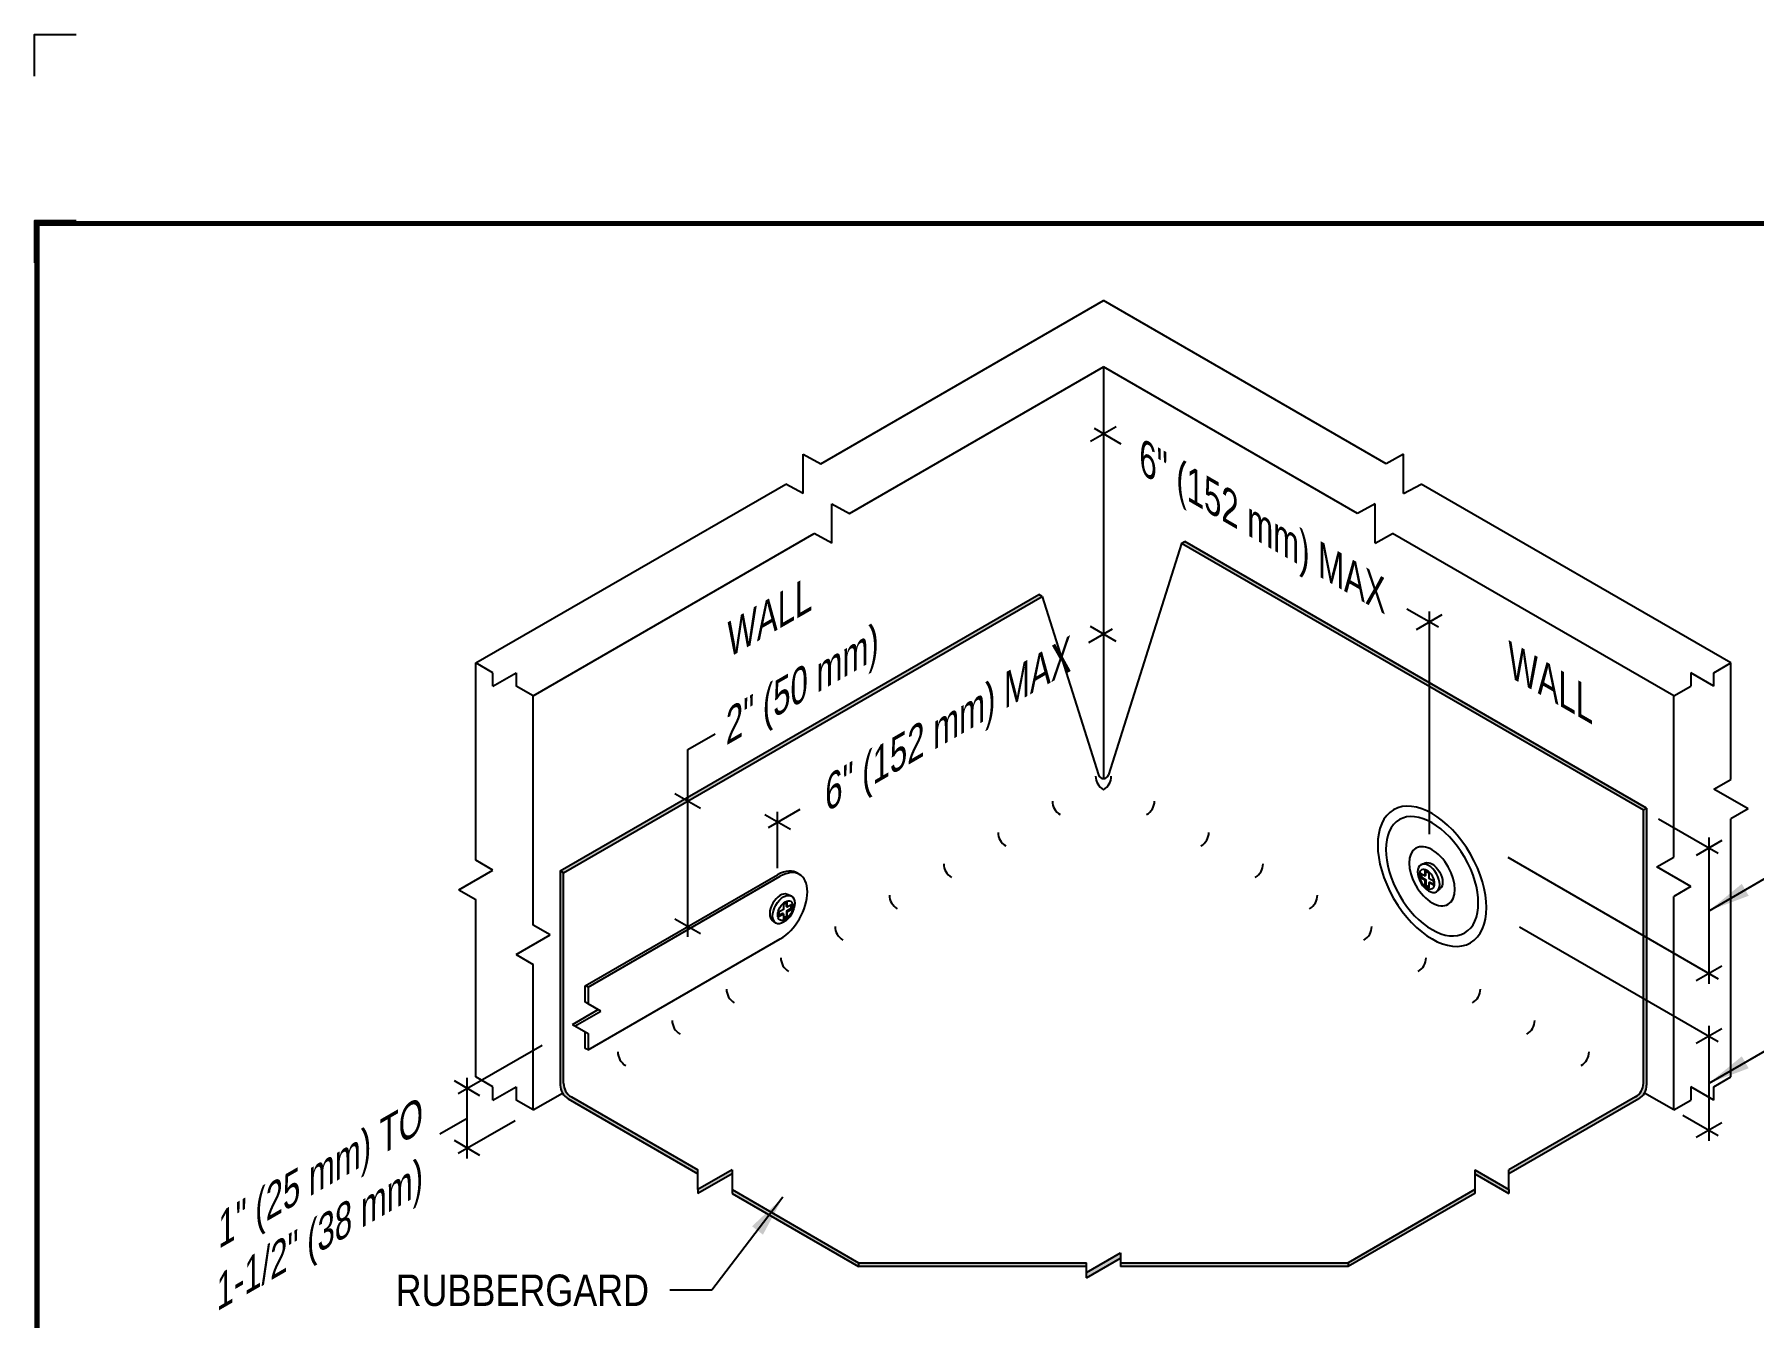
# Model space of a CAD drawing. Header units: inches. Extents: x 99.4 to 119.5, y -141.9 to -125.2.
# Drawn here: x 99.45 to 109.73, y -132.83 to -125.15 of the extents above; entities that cross this region are included whole.
import ezdxf
from ezdxf.enums import TextEntityAlignment as Align

# ---------------------------------------------------------------- set-up
doc = ezdxf.new("R2010")
doc.units = ezdxf.units.IN
doc.header["$MEASUREMENT"] = 0
doc.layers.get('0').update_dxf_attribs({"linetype": 'CONTINUOUS'})
doc.layers.get('DEFPOINTS').update_dxf_attribs({"linetype": 'CONTINUOUS'})
for name, color, linetype in [('FSBP-ACCESSORY-FIRESTONE', 7, 'CONTINUOUS'), ('FSBP-ANNO-NOTE', 7, 'CONTINUOUS'), ('FSBP-MEMBRANE', 7, 'CONTINUOUS'), ('FSBP-TTLB-BORDER', 7, 'CONTINUOUS'), ('FSBP-TTLB-TEXT', 7, 'CONTINUOUS'), ('FSBP-WALL-CURB', 9, 'CONTINUOUS')]:
    doc.layers.add(name, color=color, linetype=linetype)
doc.styles.add('FSBP_ARIAL', font='arial.ttf')
doc.styles.add('FSBP_ARIAL_BOLD', font='')
doc.styles.add('FSBP_ARIAL_NAR', font='ARIALN.TTF')
doc.styles.get('FSBP_ARIAL_BOLD').set_extended_font_data('Arial Black')
doc.dimstyles.new('FSBP-LEADER', dxfattribs={"dimtxt": 0.1875, "dimasz": 0.25, "dimexe": 0.0625, "dimexo": 0.125, "dimgap": 0.125, "dimtad": 0, "dimtih": 1, "dimtoh": 1, "dimdec": 4, "dimzin": 0, "dimdsep": 46, "dimlunit": 4, "dimtxsty": 'FSBP_ARIAL_NAR', "dimcen": 0.09375, "dimclrd": 256, "dimclre": 256, "dimclrt": 256, "dimadec": 0, "dimazin": 0, "dimtfac": 1, "dimtdec": 4, "dimtofl": 0, "dimtmove": 0, "dimatfit": 3, "dimfxl": 1, "dimtolj": 1, "dimtzin": 0, "dimlwd": -1, "dimlwe": -1, "dimarcsym": 0})

# ---------------------------------------------------------------- blocks, each defined once
blk = doc.blocks.new('TTLB-EPDM_1')
at = {"layer": 'DEFPOINTS', "linetype": 'Continuous', "ltscale": 1.75}
blk.add_lwpolyline([(-0.015625, 13.88083333333333), (-0.015625, 14.13083333333333), (0.234375, 14.13083333333333)], dxfattribs=at)
at = {"layer": 'DEFPOINTS', "color": 1}
blk.add_lwpolyline([(0.234375, 13.015625), (-0.015625, 13.015625), (-0.015625, 12.765625)], dxfattribs=at)
at = {"layer": 'FSBP-TTLB-BORDER', "const_width": 0.03125}
blk.add_lwpolyline([(20, 0), (20, 13), (0, 13), (0, 0)], dxfattribs=at)
at = {"layer": 'FSBP-TTLB-TEXT'}
for tag, height, style, p in [('MAXIMUM_WARRANTY', 0.1875, 'FSBP_ARIAL_BOLD', (18.03987100774941, 0.2240244307510579)), ('ACCPT_SYSTEMS', 0.21875, 'FSBP_ARIAL', (12.49438170418193, -1.125))]:
    blk.add_attdef(tag, text='', height=height, dxfattribs=dict(at, style=style)).set_placement(p, align=Align.MIDDLE_LEFT)
for tag, height, style, p in [('DETAIL_DESCP_LINE_1', 0.21875, 'FSBP_ARIAL_BOLD', (10.33118450231211, -0.3736318192489421)), ('ISSUE_REV_DATE', 0.21875, 'FSBP_ARIAL', (16.84069633627263, -0.7282559425942452)), ('DETAIL_NUMBER', 0.4375, 'FSBP_ARIAL', (18.91941590748775, -0.8931630692489421))]:
    blk.add_attdef(tag, text='', height=height, dxfattribs=dict(at, style=style)).set_placement(p, align=Align.MIDDLE_CENTER)

msp = doc.modelspace()

# ---------------------------------------------------------------- hatches: boundary and pattern name
at = {"layer": 'FSBP-MEMBRANE'}
h = msp.add_hatch(color=256, dxfattribs=at)
h.paths.add_polyline_path([(108.059482521853, -132.0832125671128), (108.059482521853, -132.0607125671128), (107.3027885965059, -132.4975900086062), (107.3027885965058, -132.5200900086061)])
h.paths.add_polyline_path([(108.059482521853, -131.9428872917731), (108.059482521853, -131.9653872917731), (108.2635618851572, -132.0832125671128), (108.2635618851571, -132.0607125671128)])
h.paths.add_polyline_path([(109.0397413820895, -131.5172598502798, 0.2679491924311205), (109.0866163820895, -131.436069968675), (109.0866163820895, -130.9276965564116), (109.0671308105043, -130.9164465564116), (109.0671308105043, -131.424819968675, -0.2679491924312018), (109.0202558105043, -131.5060098502798), (108.2635618851571, -131.9428872917731), (108.2635618851571, -131.9653872917731)])
h.paths.add_polyline_path([(107.3027885965058, -132.4975900086062), (105.9410607995498, -132.4975900086062), (105.9410607995499, -132.5200900086061), (107.3027885965058, -132.5200900086061)])
h.paths.add_polyline_path([(105.9410607995499, -132.4698813829583), (105.9410607995498, -132.4386773709364), (105.7369814362458, -132.556502646276), (105.7369814362458, -132.587706658298)])
h.paths.add_polyline_path([(105.7369814362458, -132.4975900086062), (104.3752536392897, -132.4975900086062), (104.3752536392897, -132.5200900086061), (105.7369814362458, -132.5200900086061)])
h.paths.add_polyline_path([(103.6185597139426, -132.0607125671128), (103.6185597139426, -132.0832125671128), (104.3752536392898, -132.5200900086062), (104.3752536392897, -132.4975900086062)])
h.paths.add_polyline_path([(103.6185597139426, -131.9653872917731), (103.6185597139426, -131.9428872917732), (103.4144803506384, -132.0607125671128), (103.4144803506385, -132.0832125671129)])
h.paths.add_polyline_path([(102.6577864252913, -131.5060098502798, -0.267949192431097), (102.6109114252913, -131.4248199686751), (102.6109114252913, -130.1664465564116), (102.5914258537061, -130.1551965564116), (102.5914258537061, -131.436069968675, 0.2679491924311784), (102.6383008537061, -131.5172598502798), (103.4144803506385, -131.9653872917732), (103.4144803506384, -131.9428872917732)])
h.paths.add_polyline_path([(103.3537530506632, -129.7375667440378), (103.3537530506632, -129.7150667440378), (102.5914258537061, -130.1551965564116), (102.6109114252913, -130.1664465564116)])
h.paths.add_polyline_path([(103.4032005467025, -129.7090182188887), (103.3837149751173, -129.6977682188887), (103.3537530506632, -129.7150667440378), (103.3537530506632, -129.7375667440378)])
h.paths.add_polyline_path([(105.4722924479792, -128.5144274527084), (105.452806876394, -128.5031774527084), (103.3837149751173, -129.6977682188887), (103.4032005467025, -129.7090182188888)])
h.paths.add_polyline_path([(109.0866163820895, -130.5526965564115), (109.0671308105043, -130.5414465564115), (109.0671308105043, -130.9164465564116), (109.0866163820895, -130.9276965564116)])
h.paths.add_polyline_path([(109.0866163820895, -129.7801965564115), (109.0671308105043, -129.7914465564116), (109.0671308105043, -130.5414465564115), (109.0866163820895, -130.5526965564115)])
h.paths.add_polyline_path([(107.7875782764127, -129.0301965564115), (107.7875782764127, -129.0526965564115), (109.0671308105044, -129.7914465564116), (109.0866163820894, -129.7801965564116)])
h.paths.add_polyline_path([(106.3253835720498, -128.1859980502399), (106.3058980004647, -128.1972480502398), (107.7875782764127, -129.0526965564114), (107.7875782764127, -129.0301965564115)])

# ---------------------------------------------------------------- linework, layer by layer
at = {"layer": 'FSBP-ACCESSORY-FIRESTONE'}
for p, q in [((102.7411910591548, -130.8412295747305), (103.8904639593828, -130.1776965564116)), ((102.7574290354758, -130.8506045747305), (103.9067019357037, -130.1870715564116)), ((102.7574290354758, -131.2256045747305), (103.9067019357037, -130.5620715564116)), ((102.7574290354758, -130.8506045747305), (102.7411910591548, -130.8412295747305)), ((102.7411910591548, -130.9403606182257), (102.7411910591548, -130.8412295747305)), ((102.7574290354758, -130.8506045747305), (102.7574290354758, -130.9497356182258)), ((102.7574290354758, -130.9497356182258), (102.7411910591548, -130.9403606182257)), ((102.8339587967149, -130.9939200964781), (102.7574290354758, -130.9497356182258)), ((102.6646612979158, -131.0729140529829), (102.8177208203939, -130.9845450964781)), ((102.6808992742367, -131.0822890529829), (102.8339587967149, -130.9939200964781)), ((102.6646612979158, -131.0729140529829), (102.7574290354758, -131.1264735312353)), ((102.7411910591548, -131.2162295747305), (102.7411910591548, -131.1170985312353)), ((102.7574290354758, -131.1264735312353), (102.7574290354758, -131.2256045747305)), ((102.7574290354758, -131.2256045747305), (102.7411910591548, -131.2162295747305))]:
    msp.add_line(p, q, dxfattribs=at)
at = {"layer": 'FSBP-ACCESSORY-FIRESTONE', "color": 1}
for p, q in [((107.73450335037, -130.1957416305077), (107.74036272537, -130.1923587187741)), ((107.761651297132, -130.2114155048786), (107.767510672132, -130.2080325931451)), ((107.761651297132, -130.2427632536206), (107.767510672132, -130.2393803418871)), ((107.8301643389578, -130.2795827804338), (107.8521069444789, -130.2622591174661)), ((103.9488668913055, -130.3989155048786), (103.9430075163055, -130.3955325931451)), ((103.9488668913055, -130.4302632536206), (103.9430075163055, -130.4268803418871)), ((103.9760148380675, -130.3832416305077), (103.9701554630675, -130.3798587187741)), ((103.8803538494797, -130.4670827804338), (103.8584112439586, -130.4497591174661))]:
    msp.add_line(p, q, dxfattribs=at)
for points in [[(107.7368732257073, -130.1179978323892), (107.7628472606845, -130.1076568100668)], [(107.74036272537, -130.1720612483729), (107.74036272537, -130.1923587187741), (107.767510672132, -130.2080325931451), (107.767510672132, -130.2393803418871), (107.785088797132, -130.2495290770877)], [(107.761651297132, -130.1843522110104), (107.767510672132, -130.1809692992768), (107.767510672132, -130.156387374002)], [(107.785088797132, -130.2249471518128), (107.790948172132, -130.2215642400792), (107.8122367438939, -130.2338552027167)], [(103.9736449627302, -130.3054978323892), (103.947670927753, -130.2951568100668)], [(103.9254293913055, -130.4124471518128), (103.9195700163055, -130.4090642400792), (103.8982814445436, -130.4213552027167)], [(103.9701554630675, -130.3595612483729), (103.9701554630675, -130.3798587187741), (103.9430075163055, -130.3955325931451), (103.9430075163055, -130.4268803418871), (103.9254293913055, -130.4370290770877)], [(103.9488668913055, -130.3718522110104), (103.9430075163054, -130.3684692992768), (103.9430075163055, -130.343887374002)]]:
    msp.add_lwpolyline(points, dxfattribs=at)
for points in [[(107.785088797132, -130.2249471518128), (107.7850887971319, -130.2562949005548), (107.761651297132, -130.2427632536206), (107.7616512971319, -130.2114155048787), (107.73450335037, -130.1957416305077), (107.7345033503699, -130.1686783366394), (107.761651297132, -130.1843522110104), (107.7616512971319, -130.1530044622684), (107.7850887971319, -130.1665361092026), (107.785088797132, -130.1978838579445), (107.8122367438939, -130.2135577323156), (107.8122367438939, -130.2406210261838)], [(103.9254293913055, -130.4124471518128), (103.9254293913056, -130.4437949005548), (103.9488668913055, -130.4302632536206), (103.9488668913056, -130.3989155048787), (103.9760148380675, -130.3832416305077), (103.9760148380676, -130.3561783366394), (103.9488668913055, -130.3718522110104), (103.9488668913056, -130.3405044622684), (103.9254293913056, -130.3540361092026), (103.9254293913055, -130.3853838579445), (103.8982814445436, -130.4010577323156), (103.8982814445436, -130.4281210261838)]]:
    msp.add_lwpolyline(points, close=True, dxfattribs=at)
at = {"layer": 'FSBP-ACCESSORY-FIRESTONE', "extrusion": (0, 0, -1)}
for major_axis, ratio in [((0.2296396633859241, -0.3977475644174324), 0.5773502691896217), ((0.1954582320687771, -0.338543588700721), 0.5773502691896222), ((0.09687923299092875, -0.1677997537385968), 0.5773502691896168)]:
    msp.add_ellipse((107.8038162527338, -130.1870715564116), major_axis=major_axis, ratio=ratio, dxfattribs=at)
at = {"layer": 'FSBP-ACCESSORY-FIRESTONE'}
for centre, start_param in [((103.9067019357037, -130.3745715564116), 0.7853981633974915), ((103.8904639593828, -130.3651965564116), 3.070822916921552)]:
    msp.add_ellipse(centre, major_axis=(-0.1148198316929629, -0.1988737822087157), ratio=0.5773502691896234, start_param=start_param, end_param=3.926990816987252, dxfattribs=at)
at = {"layer": 'FSBP-ACCESSORY-FIRESTONE', "color": 1, "extrusion": (0, 0, -0.9999999999999998)}
msp.add_ellipse((107.7835187823325, -130.1987903064116), major_axis=(-0.0466455566252729, 0.08079247402230748), ratio=0.5773502691897268, dxfattribs=at)
msp.add_ellipse((107.8038162527338, -130.1870715564116), major_axis=(-0.0447797343602644, 0.0775607750614194), ratio=0.5773502691895146, start_param=0.08184371939127577, end_param=3.059748934198518, dxfattribs=at)
at = {"layer": 'FSBP-ACCESSORY-FIRESTONE', "color": 1, "extrusion": (0, 0, -1)}
msp.add_ellipse((107.773370047132, -130.2046496814116), major_axis=(-0.03229307766365769, 0.05593325124622538), ratio=0.5773502691896485, dxfattribs=at)
at = {"layer": 'FSBP-ACCESSORY-FIRESTONE', "color": 1}
msp.add_ellipse((103.9067019357037, -130.3745715564116), major_axis=(0.0447797343602644, 0.0775607750614194), ratio=0.5773502691895147, start_param=0.08184371939127577, end_param=3.059748934198518, dxfattribs=at)
for centre, major_axis, ratio in [((103.926999406105, -130.3862903064116), (0.0466455566252729, 0.08079247402230748), 0.5773502691897268), ((103.9371481413055, -130.3921496814116), (0.03229307766365769, 0.05593325124622538), 0.5773502691896485)]:
    msp.add_ellipse(centre, major_axis=major_axis, ratio=ratio, dxfattribs=at)
at = {"layer": 'FSBP-ANNO-NOTE'}
for p, q in [((105.7624745634358, -127.5862617205633), (105.9155676723598, -127.497873372915)), ((105.9459454199923, -127.6038003213363), (105.7848945301613, -127.5108175467391)), ((107.8417048641492, -128.698317546739), (107.6525466571808, -128.5891070050264)), ((105.9155676723598, -128.7827320188989), (105.7624745634358, -128.6943436712506)), ((107.7110317219507, -128.7112617205632), (107.8641248308747, -128.6228733729149)), ((107.7875782764127, -129.9353680091577), (107.7875782764127, -128.604567546739)), ((105.7526398211556, -128.7884101100017), (105.8931477056343, -128.7072878450747)), ((103.3537530506632, -129.4293027709447), (103.516603268166, -129.3352811540318)), ((103.3537530506632, -130.5500667440378), (103.3537530506632, -129.4293027709447)), ((103.4302996051252, -129.7817609178619), (103.2772064962013, -129.6933725702136)), ((103.9670105138449, -129.9077320188988), (103.8139174049209, -129.8193436712505)), ((103.8363373716464, -129.8947878450746), (104.0250746753293, -129.7858203119872)), ((103.8904639593829, -130.1392016194048), (103.8904639593829, -129.8010378450746)), ((109.1577300911841, -129.8437540755003), (109.5139038266538, -130.0493910775521)), ((109.5363237933793, -129.9739469037279), (109.3832306844553, -130.0623352513762)), ((109.4597772389173, -130.8306410775521), (109.4597772389173, -129.9556410775521)), ((108.2564544883546, -130.0734023635927), (109.5139038266539, -130.7993910775521)), ((103.4302996051252, -130.531760917862), (103.2772064962013, -130.4433725702136)), ((108.326143775121, -130.4886374920671), (109.5139038266538, -131.1743910775521)), ((109.5363237933793, -130.7239469037279), (109.3832306844554, -130.8123352513763)), ((109.5363237933793, -131.0989469037279), (109.3832306844553, -131.1873352513763)), ((109.4597772389173, -131.7681410775521), (109.4597772389173, -131.0806410775522)), ((101.9806164463689, -131.4865975321614), (102.483172678233, -131.1964465564117)), ((102.1112895885674, -131.4995417059855), (101.9581964796434, -131.4111533583371)), ((102.0347430341054, -131.8740975321612), (102.0347430341054, -131.3928475321613)), ((101.8718928166027, -131.7274941490741), (102.0347430341054, -131.6334725321612)), ((101.9806164463689, -131.8428475321612), (102.3207929150234, -131.6464465564114)), ((109.3025039809071, -131.6148393197035), (109.5139038266538, -131.7368910775521)), ((109.5363237933793, -131.6614469037279), (109.3832306844554, -131.7498352513762)), ((102.1112895885674, -131.8557917059854), (101.9581964796434, -131.767403358337))]:
    msp.add_line(p, q, dxfattribs=at)
at = {"layer": 'FSBP-MEMBRANE'}
for p, q in [((106.3058980004647, -128.1972480502398), (105.868820945876, -129.5815147819299)), ((106.3058980004647, -128.1972480502398), (106.3253835720497, -128.1859980502399)), ((109.0671308105043, -129.7914465564115), (106.3058980004647, -128.1972480502398)), ((109.0866163820895, -129.7801965564116), (106.3253835720497, -128.1859980502399)), ((102.5914258537061, -130.1551965564116), (105.452806876394, -128.5031774527084)), ((102.6109114252913, -130.1664465564116), (105.4722924479791, -128.5144274527084)), ((105.4722924479791, -128.5144274527084), (105.452806876394, -128.5031774527084)), ((105.4722924479791, -128.5144274527084), (105.8092212899196, -129.5815147819299)), ((109.0671308105043, -129.7914465564116), (109.0866163820895, -129.7801965564116)), ((109.0671308105043, -131.424819968675), (109.0671308105043, -129.7914465564115)), ((109.0866163820895, -129.7801965564116), (109.0866163820895, -131.436069968675)), ((102.6109114252913, -130.1664465564116), (102.5914258537061, -130.1551965564116)), ((102.5914258537061, -130.1551965564116), (102.5914258537061, -131.436069968675)), ((102.6109114252913, -131.424819968675), (102.6109114252913, -130.1664465564116)), ((102.6109114252913, -131.424819968675), (102.6109114252913, -131.424819968675)), ((109.0671308105043, -131.424819968675), (109.0671308105043, -131.424819968675)), ((102.6383008537061, -131.5172598502798), (103.4144803506384, -131.9653872917731)), ((102.6577864252913, -131.5060098502798), (103.4144803506384, -131.9428872917732)), ((109.0202558105043, -131.5060098502798), (108.2635618851571, -131.9428872917731)), ((109.0397413820895, -131.5172598502798), (108.2635618851571, -131.9653872917731)), ((103.6185597139426, -131.9428872917732), (103.4144803506384, -132.0607125671128)), ((103.4144803506384, -132.0607125671128), (103.4144803506384, -131.9428872917732)), ((103.6185597139426, -131.9653872917731), (103.4144803506384, -132.0832125671129)), ((103.6185597139426, -131.9428872917732), (103.6185597139426, -132.0607125671128)), ((108.059482521853, -131.9428872917731), (108.2635618851571, -132.0607125671128)), ((108.059482521853, -131.9428872917731), (108.059482521853, -132.0607125671128)), ((108.059482521853, -131.9653872917731), (108.2635618851571, -132.0832125671128)), ((108.2635618851571, -132.0607125671128), (108.2635618851571, -131.9428872917731)), ((103.4144803506384, -132.0607125671128), (103.4144803506384, -132.0832125671129)), ((103.6185597139426, -132.0607125671128), (103.6185597139426, -132.0832125671128)), ((103.6185597139426, -132.0607125671128), (104.3752536392897, -132.4975900086062)), ((103.6185597139426, -132.0832125671128), (104.3752536392897, -132.5200900086061)), ((108.059482521853, -132.0607125671128), (107.3027885965058, -132.4975900086062)), ((108.059482521853, -132.0832125671128), (107.3027885965058, -132.5200900086061)), ((108.059482521853, -132.0607125671128), (108.059482521853, -132.0832125671128)), ((108.2635618851571, -132.0607125671128), (108.2635618851571, -132.0832125671128)), ((104.3752536392897, -132.4975900086062), (104.3752536392897, -132.5200900086061)), ((104.3752536392897, -132.4975900086062), (105.7369814362458, -132.4975900086062)), ((105.7369814362457, -132.556502646276), (105.9410607995499, -132.4386773709364)), ((105.7369814362458, -132.587706658298), (105.94106079955, -132.4698813829582)), ((105.7369814362458, -132.587706658298), (105.7369814362458, -132.4975900086063)), ((105.9410607995499, -132.4386773709364), (105.9410607995499, -132.5200900086061)), ((105.9410607995499, -132.4975900086062), (107.3027885965058, -132.4975900086062)), ((107.3027885965058, -132.4975900086062), (107.3027885965058, -132.5200900086061)), ((105.7369814362458, -132.5200900086061), (104.3752536392897, -132.5200900086061)), ((107.3027885965058, -132.5200900086061), (105.9410607995499, -132.5200900086061))]:
    msp.add_line(p, q, dxfattribs=at)
for centre, radius, start, end in [((105.8858961174945, -129.5881332623106), 0.09375, 180, 239.9999999999995), ((105.8390211178978, -129.5721055974557), 0.03125, 197.5233173266389, 342.4766826733613), ((105.7921461174945, -129.5881332623106), 0.09375, 300.0000000000005, 7.016477563892661e-15), ((105.6274971630638, -129.7373199686751), 0.09375, 180, 239.9999999999995), ((106.0505450727318, -129.7373199686751), 0.09375, 300.0000000000005, 7.016477563892661e-15), ((105.3027376366446, -129.9248199686751), 0.09375, 180, 239.9999999999995), ((106.375304599151, -129.9248199686751), 0.09375, 300.0000000000005, 7.016477563892661e-15), ((104.9779781102255, -130.1123199686751), 0.09375, 180, 239.9999999999995), ((106.7000641255701, -130.1123199686751), 0.09375, 300.0000000000005, 7.016477563892661e-15), ((104.6532185838063, -130.2998199686751), 0.09375, 180, 239.9999999999995), ((107.0248236519893, -130.2998199686751), 0.09375, 300.0000000000005, 7.016477563892661e-15), ((104.3284590573871, -130.4873199686751), 0.09375, 180, 239.9999999999995), ((107.3495831784085, -130.4873199686751), 0.09375, 300.0000000000005, 7.016477563892661e-15), ((104.003699530968, -130.6748199686751), 0.09375, 180, 239.9999999999995), ((107.6743427048276, -130.6748199686751), 0.09375, 300.0000000000005, 7.016477563892661e-15), ((103.6789400045488, -130.8623199686751), 0.09375, 180, 239.9999999999995), ((107.9991022312468, -130.8623199686751), 0.09375, 300.0000000000005, 7.016477563892661e-15), ((103.3541804781296, -131.049819968675), 0.09375, 180, 239.9999999999995), ((108.323861757666, -131.049819968675), 0.09375, 300.0000000000005, 7.016477563892661e-15), ((103.0294209517104, -131.237319968675), 0.09375, 180, 239.9999999999995), ((108.6486212840851, -131.237319968675), 0.09375, 300.0000000000005, 7.016477563892661e-15), ((102.6851758537061, -131.436069968675), 0.09375, 180, 239.9999999999995), ((102.7046614252913, -131.424819968675), 0.09375, 180, 239.9999999999995), ((108.9733808105043, -131.424819968675), 0.09375, 300.0000000000005, 7.016477563892661e-15), ((108.9733808105043, -131.424819968675), 0.09375, 300.0000000000005, 7.016477563892661e-15), ((108.9928663820895, -131.436069968675), 0.09375, 300.0000000000005, 7.016477563892661e-15)]:
    msp.add_arc(centre, radius, start, end, dxfattribs=at)
at = {"layer": 'FSBP-WALL-CURB', "linetype": 'Continuous'}
for p, q in [((104.1490529685402, -127.7209823156868), (105.8390211178978, -126.7452787497333)), ((107.5289892672554, -127.7209823156868), (105.8390211178978, -126.7452787497333)), ((102.0870372375062, -128.9114876530725), (103.9393851500733, -127.842034087119)), ((109.5910049982894, -128.9114876530725), (107.7386570857223, -127.842034087119)), ((102.18856953925, -128.9701073548158), (102.0870372375062, -128.9114876530725)), ((102.18856953925, -129.0503268546685), (102.3275137887527, -128.9701073548158)), ((102.18856953925, -129.0503268546685), (102.18856953925, -128.9701073548158)), ((102.3275137887527, -128.9701073548158), (102.3275137887527, -129.0503268546685)), ((109.4894726965455, -129.0503268546685), (109.3505284470429, -128.9701073548158)), ((109.3505284470429, -128.9701073548158), (109.3505284470429, -129.0503268546685)), ((109.4894726965455, -128.9701073548158), (109.5910049982894, -128.9114876530725)), ((109.4894726965455, -129.0503268546685), (109.4894726965455, -128.9701073548158)), ((102.4290460904965, -129.1089465564117), (102.3275137887527, -129.0503268546684)), ((109.2489961452991, -129.1089465564117), (109.3505284470429, -129.0503268546684)), ((102.18856953925, -131.4451073548155), (102.0870372375062, -131.3864876530723)), ((102.18856953925, -131.5253268546683), (102.3275137887526, -131.4451073548155)), ((102.18856953925, -131.5253268546683), (102.18856953925, -131.4451073548155)), ((102.3275137887526, -131.4451073548155), (102.3275137887526, -131.5253268546683)), ((109.4894726965456, -131.5253268546683), (109.3505284470429, -131.4451073548156)), ((109.3505284470429, -131.4451073548156), (109.3505284470429, -131.5253268546683)), ((109.4894726965456, -131.4451073548156), (109.5910049982894, -131.3864876530724)), ((109.4894726965456, -131.5253268546683), (109.4894726965456, -131.4451073548156)), ((102.4290460904965, -131.5839465564115), (102.3275137887526, -131.5253268546682)), ((109.2489961452991, -131.5839465564115), (109.3505284470429, -131.5253268546683))]:
    msp.add_line(p, q, dxfattribs=at)
at = {"layer": 'FSBP-WALL-CURB'}
for p, q in [((104.3200573950353, -128.0171706706955), (105.8390211178978, -127.1401965564117)), ((105.8390211178978, -127.1401965564117), (105.8390211178978, -129.6033555974557)), ((107.3579848407602, -128.0171706706955), (105.8390211178978, -127.1401965564117)), ((104.0442190593068, -127.8993334767426), (104.0442190593068, -127.6636829260632)), ((104.0442190593068, -127.6636829260632), (104.1490529685402, -127.7209823156868)), ((107.6338231764888, -127.6636829260632), (107.5289892672554, -127.7209823156868)), ((107.6338231764888, -127.8993334767426), (107.6338231764888, -127.6636829260632)), ((104.0442190593068, -127.8993334767426), (103.9393851500733, -127.842034087119)), ((107.6338231764888, -127.8993334767426), (107.7386570857223, -127.842034087119)), ((104.215223485802, -128.1955218317514), (104.215223485802, -127.959871281072)), ((104.215223485802, -127.959871281072), (104.3200573950353, -128.0171706706955)), ((107.4628187499936, -127.959871281072), (107.3579848407603, -128.0171706706955)), ((107.4628187499936, -128.1955218317514), (107.4628187499936, -127.959871281072)), ((102.4290460904965, -129.1089465564116), (104.1103895765685, -128.1382224421278)), ((104.215223485802, -128.1955218317514), (104.1103895765685, -128.1382224421278)), ((107.4628187499936, -128.1955218317514), (107.5676526592271, -128.1382224421278)), ((109.2489961452991, -129.1089465564116), (107.5676526592271, -128.1382224421278)), ((102.0870372375062, -130.091042442952), (102.0870372375062, -128.9114876530725)), ((109.5910049982894, -129.6078979575906), (109.5910049982894, -128.9114876530724)), ((102.4290460904965, -130.4789413396442), (102.4290460904965, -129.1089465564116)), ((109.2489961452991, -130.072299195325), (109.2489961452991, -129.1089465564116)), ((109.4889653166373, -129.6668105952605), (109.5910049982894, -129.6078979575906)), ((109.6930446799415, -129.7846358706002), (109.4889653166373, -129.6668105952605)), ((109.6930446799415, -129.7846358706002), (109.5910049982894, -129.84354850827)), ((109.5910049982894, -131.3864876530722), (109.5910049982894, -129.84354850827)), ((102.1890769191582, -130.1499550806218), (102.0870372375062, -130.091042442952)), ((109.146956463647, -130.1312118329948), (109.2489961452991, -130.072299195325)), ((109.3510358269511, -130.2490371083345), (109.146956463647, -130.1312118329948)), ((101.9849975558541, -130.2677803559615), (102.1890769191582, -130.1499550806218)), ((101.9849975558541, -130.2677803559615), (102.0870372375062, -130.3266929936314)), ((102.0870372375062, -131.3864876530723), (102.0870372375062, -130.3266929936314)), ((109.3510358269511, -130.2490371083345), (109.2489961452991, -130.3079497460044)), ((109.2489961452991, -131.5839465564114), (109.2489961452991, -130.3079497460044)), ((102.3270064088444, -130.6556792526537), (102.5310857721486, -130.5378539773141)), ((102.5310857721486, -130.5378539773141), (102.4290460904965, -130.4789413396442)), ((102.3270064088444, -130.6556792526537), (102.4290460904965, -130.7145918903236)), ((102.4290460904965, -131.5839465564114), (102.4290460904965, -130.7145918903236)), ((102.4290460904965, -131.5839465564114), (102.6039859721013, -131.4829449686749)), ((109.2489961452991, -131.5839465564115), (109.0740562636943, -131.482944968675))]:
    msp.add_line(p, q, dxfattribs=at)

# ---------------------------------------------------------------- block references
msp.add_blockref('TTLB-EPDM_1', (99.46270113045512, -139.2842182496884))

# ---------------------------------------------------------------- texts
at = {"layer": 'FSBP-ANNO-NOTE', "style": 'FSBP_ARIAL_NAR'}
for s, rotation, oblique, p in [('6" (152 mm) MAX', 329.9999999999994, 329.9999999999999, (106.836826671121, -128.1181508514915)), ('WALL', 30.00000000000061, 30, (103.7977955122211, -128.6582475145423)), ('6" (152 mm) MAX', 30.00000000000061, 30, (104.8647425386403, -129.3010378450746)), ('WALL', 329.9999999999994, 329.9999999999999, (108.5603489261686, -129.0559437746508))]:
    msp.add_text(s, height=0.1875, rotation=rotation, dxfattribs=dict(at, oblique=oblique)).set_placement(p, align=Align.MIDDLE_CENTER)
at = {"layer": 'FSBP-ANNO-NOTE', "style": 'FSBP_ARIAL_NAR', "oblique": 30}
msp.add_text('2" (50 mm)', height=0.1875, rotation=30.00000000000061, dxfattribs=at).set_placement((103.5346224912419, -129.3248777507383), align=Align.MIDDLE_LEFT)
for s, p in [('1" (25 mm) TO', (101.7235530961648, -131.62930097573)), ('1-1/2" (38 mm)', (101.7235530961648, -131.9969752774708))]:
    msp.add_text(s, height=0.1875, rotation=30.00000000000061, dxfattribs=at).set_placement(p, align=Align.MIDDLE_RIGHT)
at = {"layer": 'FSBP-ANNO-NOTE', "style": 'FSBP_ARIAL_NAR'}
msp.add_text('RUBBERGARD', height=0.1875, dxfattribs=at).set_placement((103.1221971058894, -132.662423703665), align=Align.MIDDLE_RIGHT)

# ---------------------------------------------------------------- leaders
at = {"layer": 'FSBP-ANNO-NOTE'}
for points in [[(109.4597772389173, -130.3931410775521), (109.9374240851925, -130.1173715422775), (110.1874240851925, -130.1173715422775)], [(109.4597772389173, -131.4243910775521), (109.9374240851925, -131.1486215422775), (110.1874240851925, -131.1486215422775)], [(103.9226119846332, -132.1064218840025), (103.4971971058894, -132.662423703665), (103.2471971058894, -132.662423703665)]]:
    msp.add_leader(points, dimstyle='FSBP-LEADER', dxfattribs=at)

doc.saveas('drawing.dxf')
